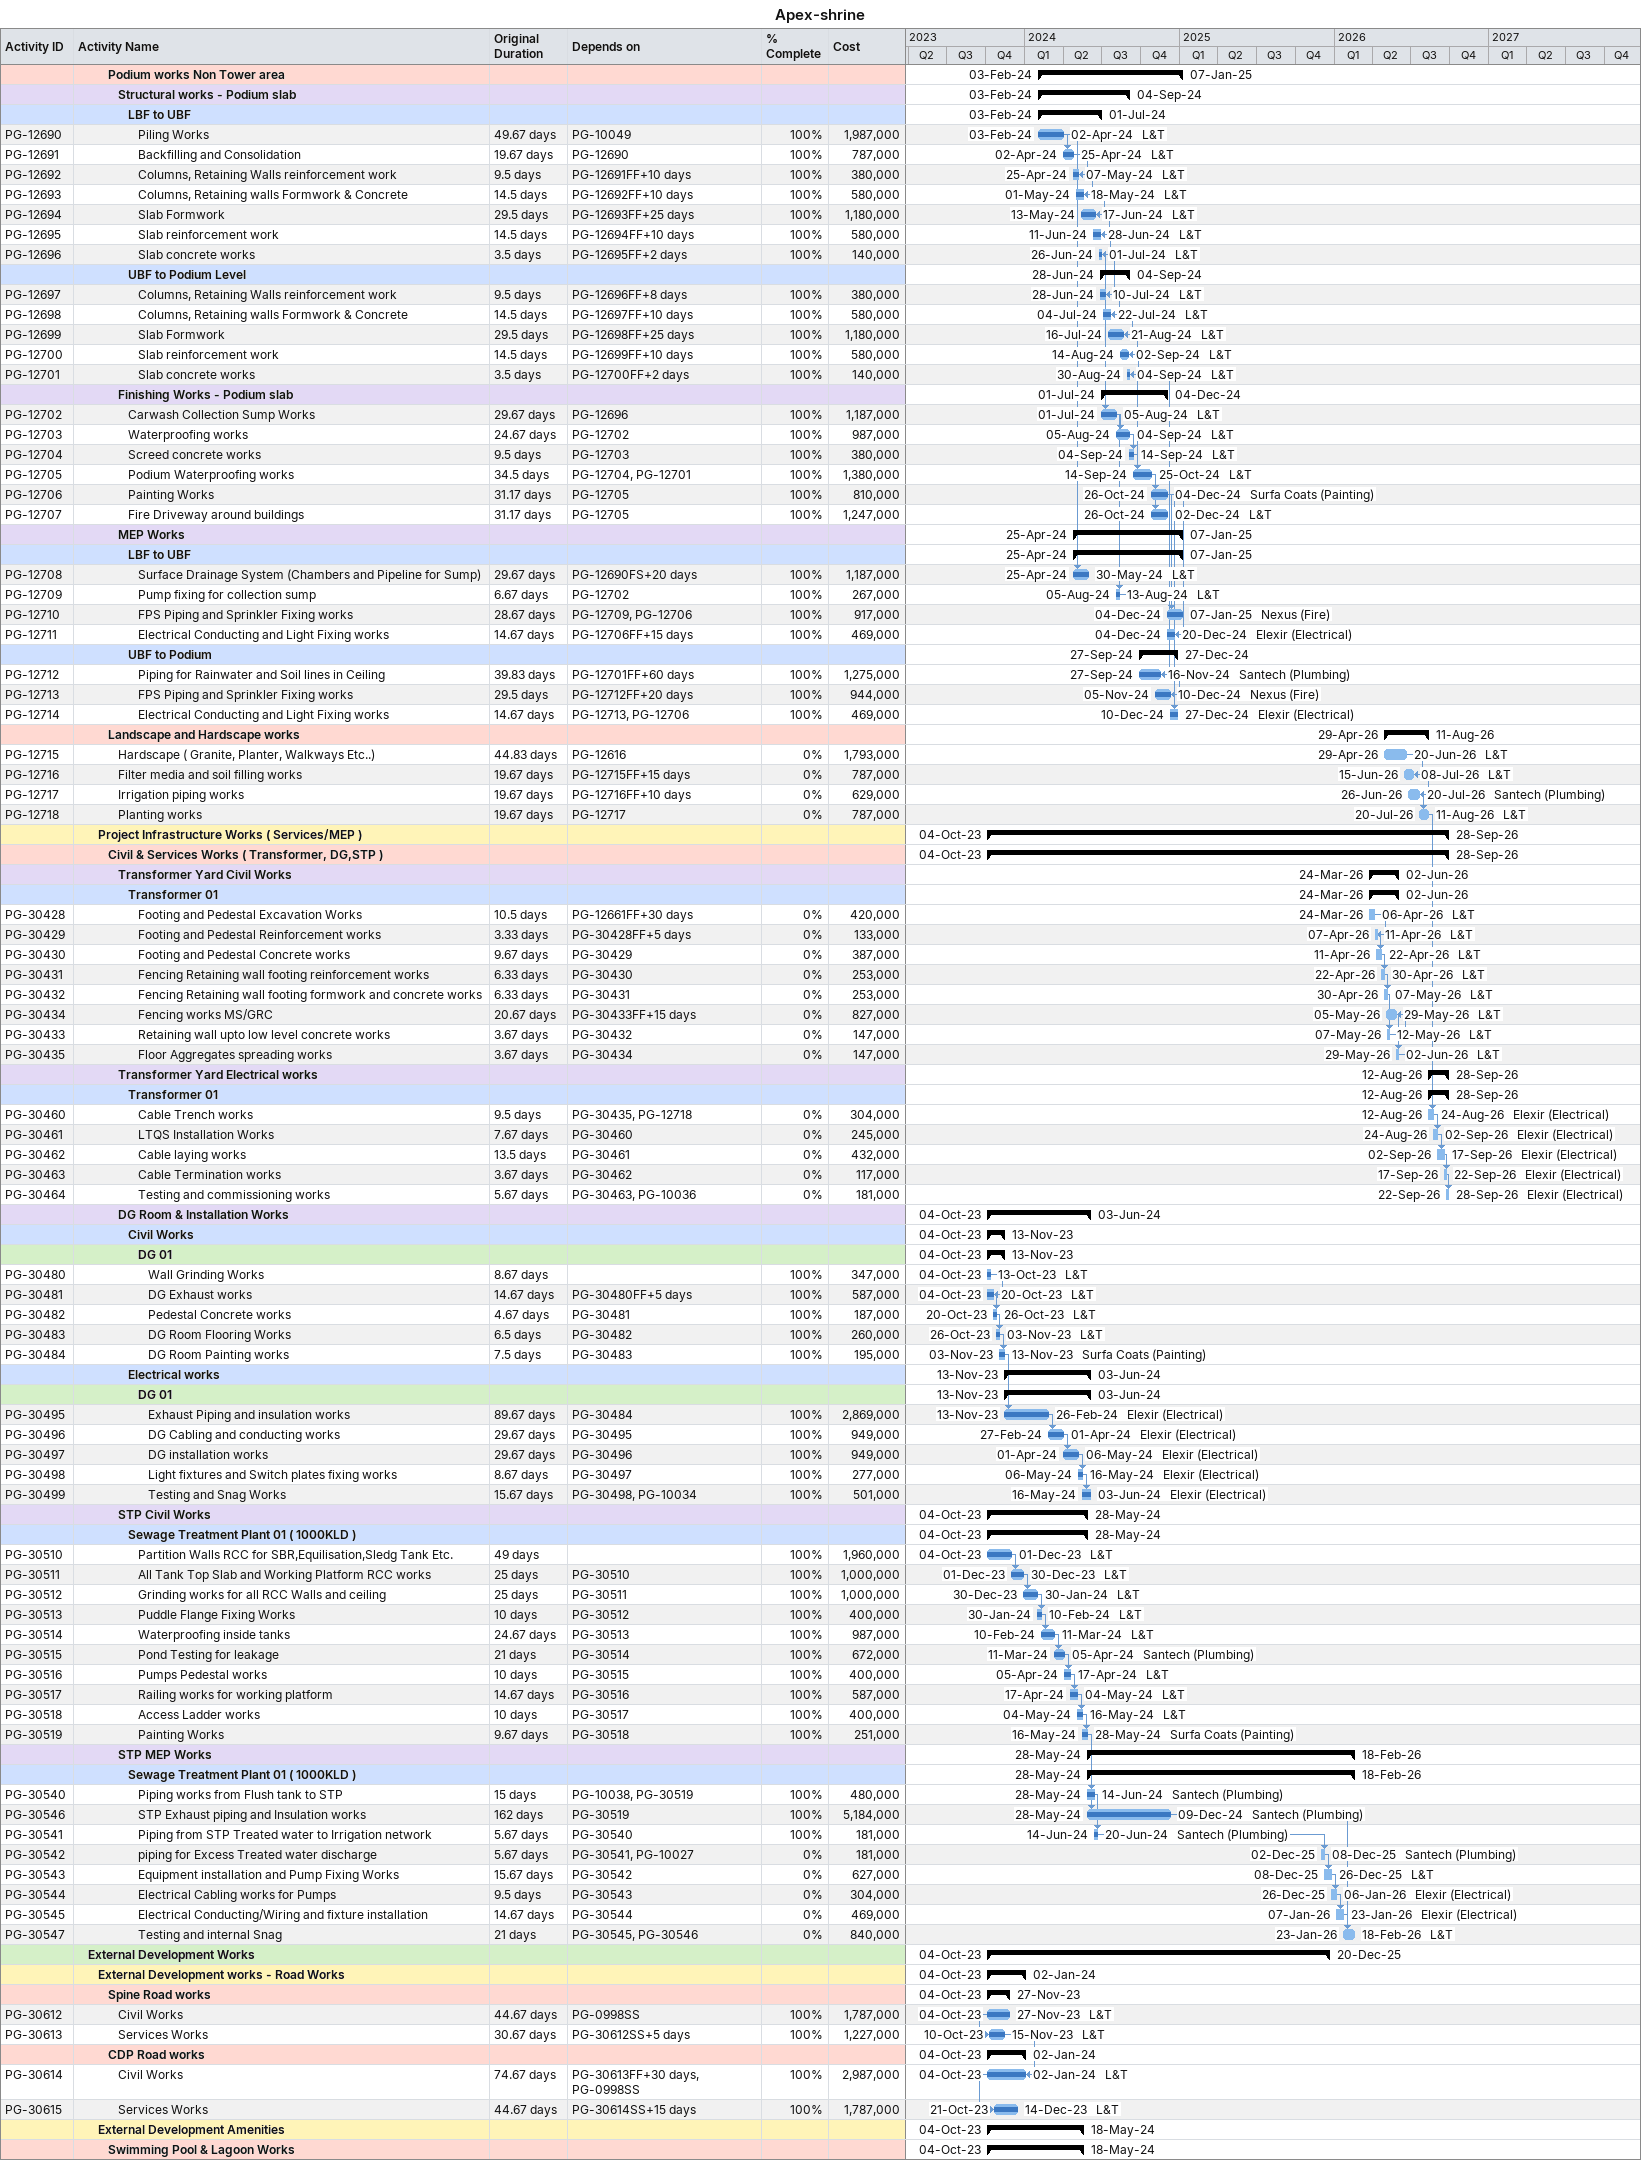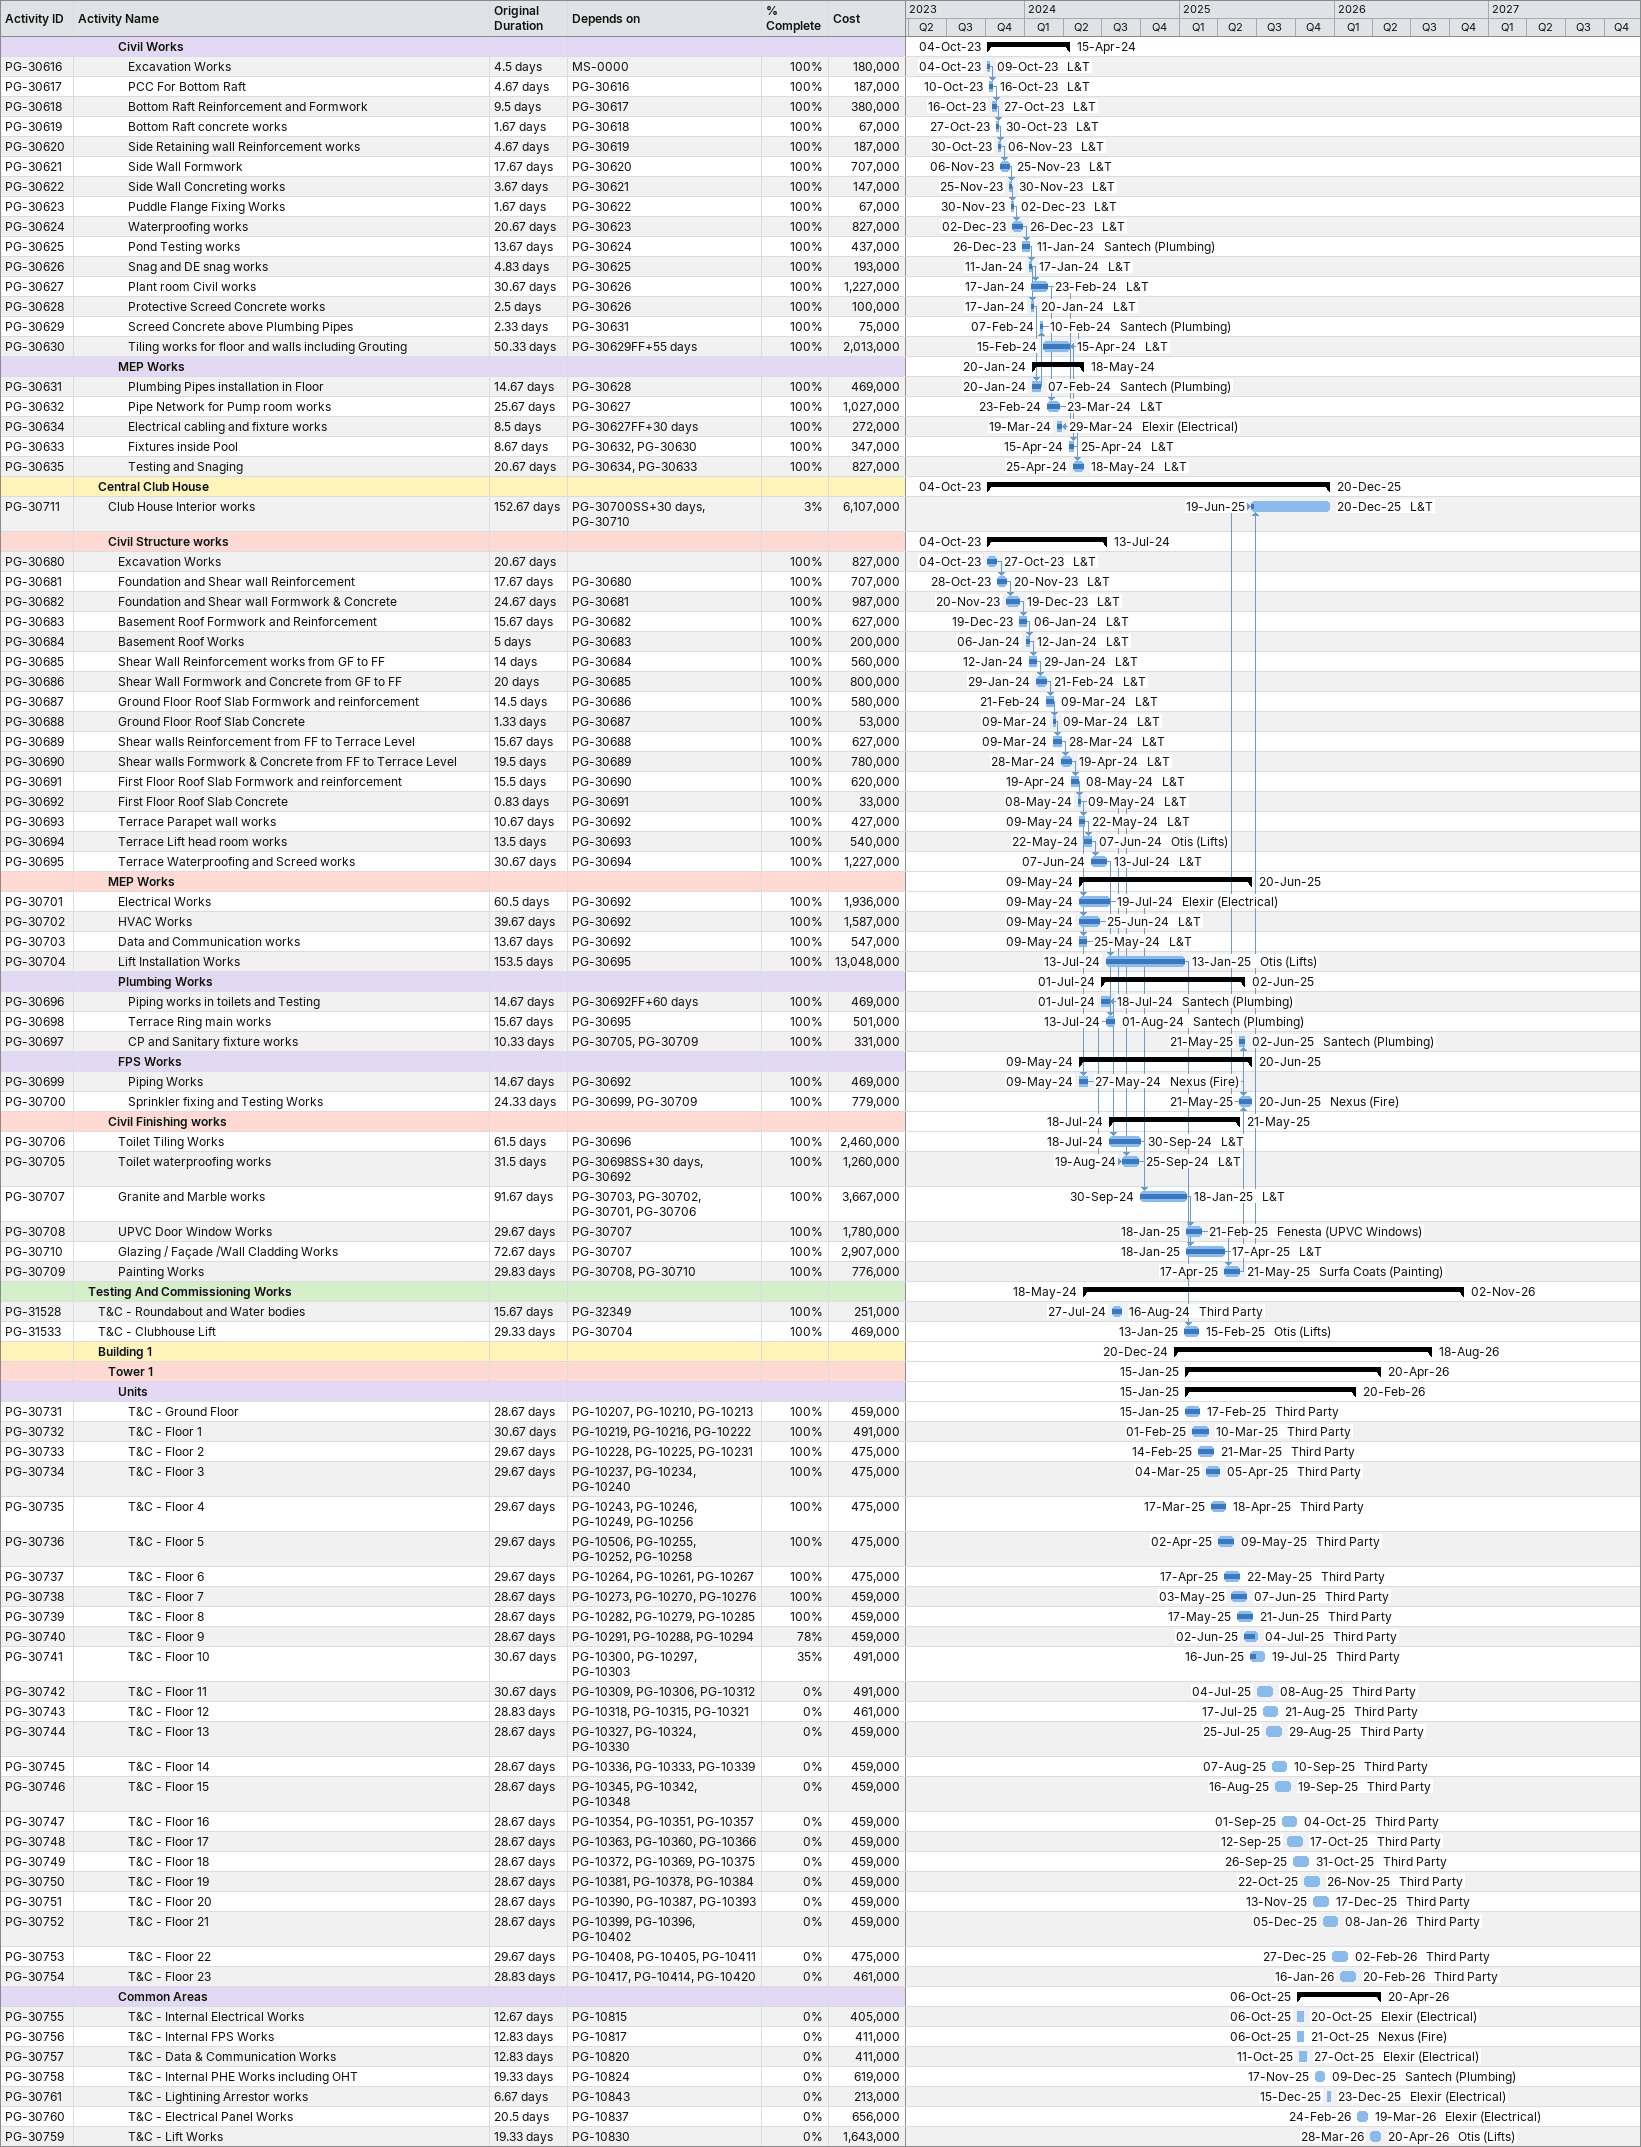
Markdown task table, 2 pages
Apex-shrine

| ID | Level | Task | Original duration | Start | Finish | Predecessors | Resources | % complete | Cost |
|---|---|---|---|---|---|---|---|---|---|
|  | 4 | **Podium works Non Tower area** |  | 2024-02-03 | 2025-01-07 |  |  |  |  |
|  | 5 | **Structural works - Podium slab** |  | 2024-02-03 | 2024-09-04 |  |  |  |  |
|  | 6 | **LBF to UBF** |  | 2024-02-03 | 2024-07-01 |  |  |  |  |
| PG-12690 | 7 | Piling Works | 49.67d | 2024-02-03 | 2024-04-02 | PG-10049 | L&T | 100 | 1987000 |
| PG-12691 | 7 | Backfilling and Consolidation | 19.67d | 2024-04-02 | 2024-04-25 | PG-12690 | L&T | 100 | 787000 |
| PG-12692 | 7 | Columns, Retaining Walls reinforcement work | 9.5d | 2024-04-25 | 2024-05-07 | PG-12691FF+10d | L&T | 100 | 380000 |
| PG-12693 | 7 | Columns, Retaining walls Formwork & Concrete | 14.5d | 2024-05-01 | 2024-05-18 | PG-12692FF+10d | L&T | 100 | 580000 |
| PG-12694 | 7 | Slab Formwork | 29.5d | 2024-05-13 | 2024-06-17 | PG-12693FF+25d | L&T | 100 | 1180000 |
| PG-12695 | 7 | Slab reinforcement work | 14.5d | 2024-06-11 | 2024-06-28 | PG-12694FF+10d | L&T | 100 | 580000 |
| PG-12696 | 7 | Slab concrete works | 3.5d | 2024-06-26 | 2024-07-01 | PG-12695FF+2d | L&T | 100 | 140000 |
|  | 6 | **UBF to Podium Level** |  | 2024-06-28 | 2024-09-04 |  |  |  |  |
| PG-12697 | 7 | Columns, Retaining Walls reinforcement work | 9.5d | 2024-06-28 | 2024-07-10 | PG-12696FF+8d | L&T | 100 | 380000 |
| PG-12698 | 7 | Columns, Retaining walls Formwork & Concrete | 14.5d | 2024-07-04 | 2024-07-22 | PG-12697FF+10d | L&T | 100 | 580000 |
| PG-12699 | 7 | Slab Formwork | 29.5d | 2024-07-16 | 2024-08-21 | PG-12698FF+25d | L&T | 100 | 1180000 |
| PG-12700 | 7 | Slab reinforcement work | 14.5d | 2024-08-14 | 2024-09-02 | PG-12699FF+10d | L&T | 100 | 580000 |
| PG-12701 | 7 | Slab concrete works | 3.5d | 2024-08-30 | 2024-09-04 | PG-12700FF+2d | L&T | 100 | 140000 |
|  | 5 | **Finishing Works - Podium slab** |  | 2024-07-01 | 2024-12-04 |  |  |  |  |
| PG-12702 | 6 | Carwash Collection Sump Works | 29.67d | 2024-07-01 | 2024-08-05 | PG-12696 | L&T | 100 | 1187000 |
| PG-12703 | 6 | Waterproofing works | 24.67d | 2024-08-05 | 2024-09-04 | PG-12702 | L&T | 100 | 987000 |
| PG-12704 | 6 | Screed concrete works | 9.5d | 2024-09-04 | 2024-09-14 | PG-12703 | L&T | 100 | 380000 |
| PG-12705 | 6 | Podium Waterproofing works | 34.5d | 2024-09-14 | 2024-10-25 | PG-12704, PG-12701 | L&T | 100 | 1380000 |
| PG-12706 | 6 | Painting Works | 31.17d | 2024-10-26 | 2024-12-04 | PG-12705 | Surfa Coats (Painting) | 100 | 810000 |
| PG-12707 | 6 | Fire Driveway around buildings | 31.17d | 2024-10-26 | 2024-12-02 | PG-12705 | L&T | 100 | 1247000 |
|  | 5 | **MEP Works** |  | 2024-04-25 | 2025-01-07 |  |  |  |  |
|  | 6 | **LBF to UBF** |  | 2024-04-25 | 2025-01-07 |  |  |  |  |
| PG-12708 | 7 | Surface Drainage System (Chambers and Pipeline for Sump) | 29.67d | 2024-04-25 | 2024-05-30 | PG-12690FS+20d | L&T | 100 | 1187000 |
| PG-12709 | 7 | Pump fixing for collection sump | 6.67d | 2024-08-05 | 2024-08-13 | PG-12702 | L&T | 100 | 267000 |
| PG-12710 | 7 | FPS Piping and Sprinkler Fixing works | 28.67d | 2024-12-04 | 2025-01-07 | PG-12709, PG-12706 | Nexus (Fire) | 100 | 917000 |
| PG-12711 | 7 | Electrical Conducting and Light Fixing works | 14.67d | 2024-12-04 | 2024-12-20 | PG-12706FF+15d | Elexir (Electrical) | 100 | 469000 |
|  | 6 | **UBF to Podium** |  | 2024-09-27 | 2024-12-27 |  |  |  |  |
| PG-12712 | 7 | Piping for Rainwater and Soil lines in Ceiling | 39.83d | 2024-09-27 | 2024-11-16 | PG-12701FF+60d | Santech (Plumbing) | 100 | 1275000 |
| PG-12713 | 7 | FPS Piping and Sprinkler Fixing works | 29.5d | 2024-11-05 | 2024-12-10 | PG-12712FF+20d | Nexus (Fire) | 100 | 944000 |
| PG-12714 | 7 | Electrical Conducting and Light Fixing works | 14.67d | 2024-12-10 | 2024-12-27 | PG-12713, PG-12706 | Elexir (Electrical) | 100 | 469000 |
|  | 4 | **Landscape and Hardscape works** |  | 2026-04-29 | 2026-08-11 |  |  |  |  |
| PG-12715 | 5 | Hardscape ( Granite, Planter, Walkways Etc..) | 44.83d | 2026-04-29 | 2026-06-20 | PG-12616 | L&T | 0 | 1793000 |
| PG-12716 | 5 | Filter media and soil filling works | 19.67d | 2026-06-15 | 2026-07-08 | PG-12715FF+15d | L&T | 0 | 787000 |
| PG-12717 | 5 | Irrigation piping works | 19.67d | 2026-06-26 | 2026-07-20 | PG-12716FF+10d | Santech (Plumbing) | 0 | 629000 |
| PG-12718 | 5 | Planting works | 19.67d | 2026-07-20 | 2026-08-11 | PG-12717 | L&T | 0 | 787000 |
|  | 3 | **Project Infrastructure Works ( Services/MEP )** |  | 2023-10-04 | 2026-09-28 |  |  |  |  |
|  | 4 | **Civil & Services Works ( Transformer, DG,STP )** |  | 2023-10-04 | 2026-09-28 |  |  |  |  |
|  | 5 | **Transformer Yard Civil Works** |  | 2026-03-24 | 2026-06-02 |  |  |  |  |
|  | 6 | **Transformer 01** |  | 2026-03-24 | 2026-06-02 |  |  |  |  |
| PG-30428 | 7 | Footing and Pedestal Excavation Works | 10.5d | 2026-03-24 | 2026-04-06 | PG-12661FF+30d | L&T | 0 | 420000 |
| PG-30429 | 7 | Footing and Pedestal Reinforcement works | 3.33d | 2026-04-07 | 2026-04-11 | PG-30428FF+5d | L&T | 0 | 133000 |
| PG-30430 | 7 | Footing and Pedestal Concrete works | 9.67d | 2026-04-11 | 2026-04-22 | PG-30429 | L&T | 0 | 387000 |
| PG-30431 | 7 | Fencing Retaining wall footing reinforcement works | 6.33d | 2026-04-22 | 2026-04-30 | PG-30430 | L&T | 0 | 253000 |
| PG-30432 | 7 | Fencing Retaining wall footing formwork and concrete works | 6.33d | 2026-04-30 | 2026-05-07 | PG-30431 | L&T | 0 | 253000 |
| PG-30434 | 7 | Fencing works MS/GRC | 20.67d | 2026-05-05 | 2026-05-29 | PG-30433FF+15d | L&T | 0 | 827000 |
| PG-30433 | 7 | Retaining wall upto low level concrete works | 3.67d | 2026-05-07 | 2026-05-12 | PG-30432 | L&T | 0 | 147000 |
| PG-30435 | 7 | Floor Aggregates spreading works | 3.67d | 2026-05-29 | 2026-06-02 | PG-30434 | L&T | 0 | 147000 |
|  | 5 | **Transformer Yard Electrical works** |  | 2026-08-12 | 2026-09-28 |  |  |  |  |
|  | 6 | **Transformer 01** |  | 2026-08-12 | 2026-09-28 |  |  |  |  |
| PG-30460 | 7 | Cable Trench works | 9.5d | 2026-08-12 | 2026-08-24 | PG-30435, PG-12718 | Elexir (Electrical) | 0 | 304000 |
| PG-30461 | 7 | LTQS Installation Works | 7.67d | 2026-08-24 | 2026-09-02 | PG-30460 | Elexir (Electrical) | 0 | 245000 |
| PG-30462 | 7 | Cable laying works | 13.5d | 2026-09-02 | 2026-09-17 | PG-30461 | Elexir (Electrical) | 0 | 432000 |
| PG-30463 | 7 | Cable Termination works | 3.67d | 2026-09-17 | 2026-09-22 | PG-30462 | Elexir (Electrical) | 0 | 117000 |
| PG-30464 | 7 | Testing and commissioning works | 5.67d | 2026-09-22 | 2026-09-28 | PG-30463, PG-10036 | Elexir (Electrical) | 0 | 181000 |
|  | 5 | **DG Room & Installation Works** |  | 2023-10-04 | 2024-06-03 |  |  |  |  |
|  | 6 | **Civil Works** |  | 2023-10-04 | 2023-11-13 |  |  |  |  |
|  | 7 | **DG 01** |  | 2023-10-04 | 2023-11-13 |  |  |  |  |
| PG-30480 | 8 | Wall Grinding Works | 8.67d | 2023-10-04 | 2023-10-13 |  | L&T | 100 | 347000 |
| PG-30481 | 8 | DG Exhaust works | 14.67d | 2023-10-04 | 2023-10-20 | PG-30480FF+5d | L&T | 100 | 587000 |
| PG-30482 | 8 | Pedestal Concrete works | 4.67d | 2023-10-20 | 2023-10-26 | PG-30481 | L&T | 100 | 187000 |
| PG-30483 | 8 | DG Room Flooring Works | 6.5d | 2023-10-26 | 2023-11-03 | PG-30482 | L&T | 100 | 260000 |
| PG-30484 | 8 | DG Room Painting works | 7.5d | 2023-11-03 | 2023-11-13 | PG-30483 | Surfa Coats (Painting) | 100 | 195000 |
|  | 6 | **Electrical works** |  | 2023-11-13 | 2024-06-03 |  |  |  |  |
|  | 7 | **DG 01** |  | 2023-11-13 | 2024-06-03 |  |  |  |  |
| PG-30495 | 8 | Exhaust Piping and insulation works | 89.67d | 2023-11-13 | 2024-02-26 | PG-30484 | Elexir (Electrical) | 100 | 2869000 |
| PG-30496 | 8 | DG Cabling and conducting works | 29.67d | 2024-02-27 | 2024-04-01 | PG-30495 | Elexir (Electrical) | 100 | 949000 |
| PG-30497 | 8 | DG installation works | 29.67d | 2024-04-01 | 2024-05-06 | PG-30496 | Elexir (Electrical) | 100 | 949000 |
| PG-30498 | 8 | Light fixtures and Switch plates fixing works | 8.67d | 2024-05-06 | 2024-05-16 | PG-30497 | Elexir (Electrical) | 100 | 277000 |
| PG-30499 | 8 | Testing and Snag Works | 15.67d | 2024-05-16 | 2024-06-03 | PG-30498, PG-10034 | Elexir (Electrical) | 100 | 501000 |
|  | 5 | **STP Civil Works** |  | 2023-10-04 | 2024-05-28 |  |  |  |  |
|  | 6 | **Sewage Treatment Plant 01 ( 1000KLD )** |  | 2023-10-04 | 2024-05-28 |  |  |  |  |
| PG-30510 | 7 | Partition Walls RCC for SBR,Equilisation,Sledg Tank Etc. | 49d | 2023-10-04 | 2023-12-01 |  | L&T | 100 | 1960000 |
| PG-30511 | 7 | All Tank Top Slab and Working Platform RCC works | 25d | 2023-12-01 | 2023-12-30 | PG-30510 | L&T | 100 | 1000000 |
| PG-30512 | 7 | Grinding works for all RCC Walls and ceiling | 25d | 2023-12-30 | 2024-01-30 | PG-30511 | L&T | 100 | 1000000 |
| PG-30513 | 7 | Puddle Flange Fixing Works | 10d | 2024-01-30 | 2024-02-10 | PG-30512 | L&T | 100 | 400000 |
| PG-30514 | 7 | Waterproofing inside tanks | 24.67d | 2024-02-10 | 2024-03-11 | PG-30513 | L&T | 100 | 987000 |
| PG-30515 | 7 | Pond Testing for leakage | 21d | 2024-03-11 | 2024-04-05 | PG-30514 | Santech (Plumbing) | 100 | 672000 |
| PG-30516 | 7 | Pumps Pedestal works | 10d | 2024-04-05 | 2024-04-17 | PG-30515 | L&T | 100 | 400000 |
| PG-30517 | 7 | Railing works for working platform | 14.67d | 2024-04-17 | 2024-05-04 | PG-30516 | L&T | 100 | 587000 |
| PG-30518 | 7 | Access Ladder works | 10d | 2024-05-04 | 2024-05-16 | PG-30517 | L&T | 100 | 400000 |
| PG-30519 | 7 | Painting Works | 9.67d | 2024-05-16 | 2024-05-28 | PG-30518 | Surfa Coats (Painting) | 100 | 251000 |
|  | 5 | **STP MEP Works** |  | 2024-05-28 | 2026-02-18 |  |  |  |  |
|  | 6 | **Sewage Treatment Plant 01 ( 1000KLD )** |  | 2024-05-28 | 2026-02-18 |  |  |  |  |
| PG-30540 | 7 | Piping works from Flush tank to STP | 15d | 2024-05-28 | 2024-06-14 | PG-10038, PG-30519 | Santech (Plumbing) | 100 | 480000 |
| PG-30546 | 7 | STP Exhaust piping and Insulation works | 162d | 2024-05-28 | 2024-12-09 | PG-30519 | Santech (Plumbing) | 100 | 5184000 |
| PG-30541 | 7 | Piping from STP Treated water to Irrigation network | 5.67d | 2024-06-14 | 2024-06-20 | PG-30540 | Santech (Plumbing) | 100 | 181000 |
| PG-30542 | 7 | piping for Excess Treated water discharge | 5.67d | 2025-12-02 | 2025-12-08 | PG-30541, PG-10027 | Santech (Plumbing) | 0 | 181000 |
| PG-30543 | 7 | Equipment installation and Pump Fixing Works | 15.67d | 2025-12-08 | 2025-12-26 | PG-30542 | L&T | 0 | 627000 |
| PG-30544 | 7 | Electrical Cabling works for Pumps | 9.5d | 2025-12-26 | 2026-01-06 | PG-30543 | Elexir (Electrical) | 0 | 304000 |
| PG-30545 | 7 | Electrical Conducting/Wiring and fixture installation | 14.67d | 2026-01-07 | 2026-01-23 | PG-30544 | Elexir (Electrical) | 0 | 469000 |
| PG-30547 | 7 | Testing and internal Snag | 21d | 2026-01-23 | 2026-02-18 | PG-30545, PG-30546 | L&T | 0 | 840000 |
|  | 2 | **External Development Works** |  | 2023-10-04 | 2025-12-20 |  |  |  |  |
|  | 3 | **External Development works - Road Works** |  | 2023-10-04 | 2024-01-02 |  |  |  |  |
|  | 4 | **Spine Road works** |  | 2023-10-04 | 2023-11-27 |  |  |  |  |
| PG-30612 | 5 | Civil Works | 44.67d | 2023-10-04 | 2023-11-27 | PG-0998SS | L&T | 100 | 1787000 |
| PG-30613 | 5 | Services Works | 30.67d | 2023-10-10 | 2023-11-15 | PG-30612SS+5d | L&T | 100 | 1227000 |
|  | 4 | **CDP Road works** |  | 2023-10-04 | 2024-01-02 |  |  |  |  |
| PG-30614 | 5 | Civil Works | 74.67d | 2023-10-04 | 2024-01-02 | PG-30613FF+30d, PG-0998SS | L&T | 100 | 2987000 |
| PG-30615 | 5 | Services Works | 44.67d | 2023-10-21 | 2023-12-14 | PG-30614SS+15d | L&T | 100 | 1787000 |
|  | 3 | **External Development Amenities** |  | 2023-10-04 | 2024-05-18 |  |  |  |  |
|  | 4 | **Swimming Pool & Lagoon Works** |  | 2023-10-04 | 2024-05-18 |  |  |  |  |
|  | 5 | **Civil Works** |  | 2023-10-04 | 2024-04-15 |  |  |  |  |
| PG-30616 | 6 | Excavation Works | 4.5d | 2023-10-04 | 2023-10-09 | MS-0000 | L&T | 100 | 180000 |
| PG-30617 | 6 | PCC For Bottom Raft | 4.67d | 2023-10-10 | 2023-10-16 | PG-30616 | L&T | 100 | 187000 |
| PG-30618 | 6 | Bottom Raft Reinforcement and Formwork | 9.5d | 2023-10-16 | 2023-10-27 | PG-30617 | L&T | 100 | 380000 |
| PG-30619 | 6 | Bottom Raft concrete works | 1.67d | 2023-10-27 | 2023-10-30 | PG-30618 | L&T | 100 | 67000 |
| PG-30620 | 6 | Side Retaining wall Reinforcement works | 4.67d | 2023-10-30 | 2023-11-06 | PG-30619 | L&T | 100 | 187000 |
| PG-30621 | 6 | Side Wall Formwork | 17.67d | 2023-11-06 | 2023-11-25 | PG-30620 | L&T | 100 | 707000 |
| PG-30622 | 6 | Side Wall Concreting works | 3.67d | 2023-11-25 | 2023-11-30 | PG-30621 | L&T | 100 | 147000 |
| PG-30623 | 6 | Puddle Flange Fixing Works | 1.67d | 2023-11-30 | 2023-12-02 | PG-30622 | L&T | 100 | 67000 |
| PG-30624 | 6 | Waterproofing works | 20.67d | 2023-12-02 | 2023-12-26 | PG-30623 | L&T | 100 | 827000 |
| PG-30625 | 6 | Pond Testing works | 13.67d | 2023-12-26 | 2024-01-11 | PG-30624 | Santech (Plumbing) | 100 | 437000 |
| PG-30626 | 6 | Snag and DE snag works | 4.83d | 2024-01-11 | 2024-01-17 | PG-30625 | L&T | 100 | 193000 |
| PG-30627 | 6 | Plant room Civil works | 30.67d | 2024-01-17 | 2024-02-23 | PG-30626 | L&T | 100 | 1227000 |
| PG-30628 | 6 | Protective Screed Concrete works | 2.5d | 2024-01-17 | 2024-01-20 | PG-30626 | L&T | 100 | 100000 |
| PG-30629 | 6 | Screed Concrete above Plumbing Pipes | 2.33d | 2024-02-07 | 2024-02-10 | PG-30631 | Santech (Plumbing) | 100 | 75000 |
| PG-30630 | 6 | Tiling works for floor and walls including Grouting | 50.33d | 2024-02-15 | 2024-04-15 | PG-30629FF+55d | L&T | 100 | 2013000 |
|  | 5 | **MEP Works** |  | 2024-01-20 | 2024-05-18 |  |  |  |  |
| PG-30631 | 6 | Plumbing Pipes installation in Floor | 14.67d | 2024-01-20 | 2024-02-07 | PG-30628 | Santech (Plumbing) | 100 | 469000 |
| PG-30632 | 6 | Pipe Network for Pump room works | 25.67d | 2024-02-23 | 2024-03-23 | PG-30627 | L&T | 100 | 1027000 |
| PG-30634 | 6 | Electrical cabling and fixture works | 8.5d | 2024-03-19 | 2024-03-29 | PG-30627FF+30d | Elexir (Electrical) | 100 | 272000 |
| PG-30633 | 6 | Fixtures inside Pool | 8.67d | 2024-04-15 | 2024-04-25 | PG-30632, PG-30630 | L&T | 100 | 347000 |
| PG-30635 | 6 | Testing and Snaging | 20.67d | 2024-04-25 | 2024-05-18 | PG-30634, PG-30633 | L&T | 100 | 827000 |
|  | 3 | **Central Club House** |  | 2023-10-04 | 2025-12-20 |  |  |  |  |
| PG-30711 | 4 | Club House Interior works | 152.67d | 2025-06-19 | 2025-12-20 | PG-30700SS+30d, PG-30710 | L&T | 3 | 6107000 |
|  | 4 | **Civil Structure works** |  | 2023-10-04 | 2024-07-13 |  |  |  |  |
| PG-30680 | 5 | Excavation Works | 20.67d | 2023-10-04 | 2023-10-27 |  | L&T | 100 | 827000 |
| PG-30681 | 5 | Foundation and Shear wall Reinforcement | 17.67d | 2023-10-28 | 2023-11-20 | PG-30680 | L&T | 100 | 707000 |
| PG-30682 | 5 | Foundation and Shear wall Formwork & Concrete | 24.67d | 2023-11-20 | 2023-12-19 | PG-30681 | L&T | 100 | 987000 |
| PG-30683 | 5 | Basement Roof Formwork and Reinforcement | 15.67d | 2023-12-19 | 2024-01-06 | PG-30682 | L&T | 100 | 627000 |
| PG-30684 | 5 | Basement Roof Works | 5d | 2024-01-06 | 2024-01-12 | PG-30683 | L&T | 100 | 200000 |
| PG-30685 | 5 | Shear Wall Reinforcement works from GF to FF | 14d | 2024-01-12 | 2024-01-29 | PG-30684 | L&T | 100 | 560000 |
| PG-30686 | 5 | Shear Wall Formwork and Concrete from GF to FF | 20d | 2024-01-29 | 2024-02-21 | PG-30685 | L&T | 100 | 800000 |
| PG-30687 | 5 | Ground Floor Roof Slab Formwork and reinforcement | 14.5d | 2024-02-21 | 2024-03-09 | PG-30686 | L&T | 100 | 580000 |
| PG-30688 | 5 | Ground Floor Roof Slab Concrete | 1.33d | 2024-03-09 | 2024-03-09 | PG-30687 | L&T | 100 | 53000 |
| PG-30689 | 5 | Shear walls Reinforcement from FF to Terrace Level | 15.67d | 2024-03-09 | 2024-03-28 | PG-30688 | L&T | 100 | 627000 |
| PG-30690 | 5 | Shear walls Formwork & Concrete from FF to Terrace Level | 19.5d | 2024-03-28 | 2024-04-19 | PG-30689 | L&T | 100 | 780000 |
| PG-30691 | 5 | First Floor Roof Slab Formwork and reinforcement | 15.5d | 2024-04-19 | 2024-05-08 | PG-30690 | L&T | 100 | 620000 |
| PG-30692 | 5 | First Floor Roof Slab Concrete | 0.83d | 2024-05-08 | 2024-05-09 | PG-30691 | L&T | 100 | 33000 |
| PG-30693 | 5 | Terrace Parapet wall works | 10.67d | 2024-05-09 | 2024-05-22 | PG-30692 | L&T | 100 | 427000 |
| PG-30694 | 5 | Terrace Lift head room works | 13.5d | 2024-05-22 | 2024-06-07 | PG-30693 | Otis (Lifts) | 100 | 540000 |
| PG-30695 | 5 | Terrace Waterproofing and Screed works | 30.67d | 2024-06-07 | 2024-07-13 | PG-30694 | L&T | 100 | 1227000 |
|  | 4 | **MEP Works** |  | 2024-05-09 | 2025-06-20 |  |  |  |  |
| PG-30701 | 5 | Electrical Works | 60.5d | 2024-05-09 | 2024-07-19 | PG-30692 | Elexir (Electrical) | 100 | 1936000 |
| PG-30702 | 5 | HVAC Works | 39.67d | 2024-05-09 | 2024-06-25 | PG-30692 | L&T | 100 | 1587000 |
| PG-30703 | 5 | Data and Communication works | 13.67d | 2024-05-09 | 2024-05-25 | PG-30692 | L&T | 100 | 547000 |
| PG-30704 | 5 | Lift Installation Works | 153.5d | 2024-07-13 | 2025-01-13 | PG-30695 | Otis (Lifts) | 100 | 13048000 |
|  | 5 | **Plumbing Works** |  | 2024-07-01 | 2025-06-02 |  |  |  |  |
| PG-30696 | 6 | Piping works in toilets and Testing | 14.67d | 2024-07-01 | 2024-07-18 | PG-30692FF+60d | Santech (Plumbing) | 100 | 469000 |
| PG-30698 | 6 | Terrace Ring main works | 15.67d | 2024-07-13 | 2024-08-01 | PG-30695 | Santech (Plumbing) | 100 | 501000 |
| PG-30697 | 6 | CP and Sanitary fixture works | 10.33d | 2025-05-21 | 2025-06-02 | PG-30705, PG-30709 | Santech (Plumbing) | 100 | 331000 |
|  | 5 | **FPS Works** |  | 2024-05-09 | 2025-06-20 |  |  |  |  |
| PG-30699 | 6 | Piping Works | 14.67d | 2024-05-09 | 2024-05-27 | PG-30692 | Nexus (Fire) | 100 | 469000 |
| PG-30700 | 6 | Sprinkler fixing and Testing Works | 24.33d | 2025-05-21 | 2025-06-20 | PG-30699, PG-30709 | Nexus (Fire) | 100 | 779000 |
|  | 4 | **Civil Finishing works** |  | 2024-07-18 | 2025-05-21 |  |  |  |  |
| PG-30706 | 5 | Toilet Tiling Works | 61.5d | 2024-07-18 | 2024-09-30 | PG-30696 | L&T | 100 | 2460000 |
| PG-30705 | 5 | Toilet waterproofing works | 31.5d | 2024-08-19 | 2024-09-25 | PG-30698SS+30d, PG-30692 | L&T | 100 | 1260000 |
| PG-30707 | 5 | Granite and Marble works | 91.67d | 2024-09-30 | 2025-01-18 | PG-30703, PG-30702, PG-30701, PG-30706 | L&T | 100 | 3667000 |
| PG-30708 | 5 | UPVC Door Window Works | 29.67d | 2025-01-18 | 2025-02-21 | PG-30707 | Fenesta (UPVC Windows) | 100 | 1780000 |
| PG-30710 | 5 | Glazing / Façade /Wall Cladding Works | 72.67d | 2025-01-18 | 2025-04-17 | PG-30707 | L&T | 100 | 2907000 |
| PG-30709 | 5 | Painting Works | 29.83d | 2025-04-17 | 2025-05-21 | PG-30708, PG-30710 | Surfa Coats (Painting) | 100 | 776000 |
|  | 2 | **Testing And Commissioning Works** |  | 2024-05-18 | 2026-11-02 |  |  |  |  |
| PG-31528 | 3 | T&C - Roundabout and Water bodies | 15.67d | 2024-07-27 | 2024-08-16 | PG-32349 | Third Party | 100 | 251000 |
| PG-31533 | 3 | T&C - Clubhouse Lift | 29.33d | 2025-01-13 | 2025-02-15 | PG-30704 | Otis (Lifts) | 100 | 469000 |
|  | 3 | **Building 1** |  | 2024-12-20 | 2026-08-18 |  |  |  |  |
|  | 4 | **Tower 1** |  | 2025-01-15 | 2026-04-20 |  |  |  |  |
|  | 5 | **Units** |  | 2025-01-15 | 2026-02-20 |  |  |  |  |
| PG-30731 | 6 | T&C - Ground Floor | 28.67d | 2025-01-15 | 2025-02-17 | PG-10207, PG-10210, PG-10213 | Third Party | 100 | 459000 |
| PG-30732 | 6 | T&C - Floor 1 | 30.67d | 2025-02-01 | 2025-03-10 | PG-10219, PG-10216, PG-10222 | Third Party | 100 | 491000 |
| PG-30733 | 6 | T&C - Floor 2 | 29.67d | 2025-02-14 | 2025-03-21 | PG-10228, PG-10225, PG-10231 | Third Party | 100 | 475000 |
| PG-30734 | 6 | T&C - Floor 3 | 29.67d | 2025-03-04 | 2025-04-05 | PG-10237, PG-10234, PG-10240 | Third Party | 100 | 475000 |
| PG-30735 | 6 | T&C - Floor 4 | 29.67d | 2025-03-17 | 2025-04-18 | PG-10243, PG-10246, PG-10249, PG-10256 | Third Party | 100 | 475000 |
| PG-30736 | 6 | T&C - Floor 5 | 29.67d | 2025-04-02 | 2025-05-09 | PG-10506, PG-10255, PG-10252, PG-10258 | Third Party | 100 | 475000 |
| PG-30737 | 6 | T&C - Floor 6 | 29.67d | 2025-04-17 | 2025-05-22 | PG-10264, PG-10261, PG-10267 | Third Party | 100 | 475000 |
| PG-30738 | 6 | T&C - Floor 7 | 28.67d | 2025-05-03 | 2025-06-07 | PG-10273, PG-10270, PG-10276 | Third Party | 100 | 459000 |
| PG-30739 | 6 | T&C - Floor 8 | 28.67d | 2025-05-17 | 2025-06-21 | PG-10282, PG-10279, PG-10285 | Third Party | 100 | 459000 |
| PG-30740 | 6 | T&C - Floor 9 | 28.67d | 2025-06-02 | 2025-07-04 | PG-10291, PG-10288, PG-10294 | Third Party | 78 | 459000 |
| PG-30741 | 6 | T&C - Floor 10 | 30.67d | 2025-06-16 | 2025-07-19 | PG-10300, PG-10297, PG-10303 | Third Party | 35 | 491000 |
| PG-30742 | 6 | T&C - Floor 11 | 30.67d | 2025-07-04 | 2025-08-08 | PG-10309, PG-10306, PG-10312 | Third Party | 0 | 491000 |
| PG-30743 | 6 | T&C - Floor 12 | 28.83d | 2025-07-17 | 2025-08-21 | PG-10318, PG-10315, PG-10321 | Third Party | 0 | 461000 |
| PG-30744 | 6 | T&C - Floor 13 | 28.67d | 2025-07-25 | 2025-08-29 | PG-10327, PG-10324, PG-10330 | Third Party | 0 | 459000 |
| PG-30745 | 6 | T&C - Floor 14 | 28.67d | 2025-08-07 | 2025-09-10 | PG-10336, PG-10333, PG-10339 | Third Party | 0 | 459000 |
| PG-30746 | 6 | T&C - Floor 15 | 28.67d | 2025-08-16 | 2025-09-19 | PG-10345, PG-10342, PG-10348 | Third Party | 0 | 459000 |
| PG-30747 | 6 | T&C - Floor 16 | 28.67d | 2025-09-01 | 2025-10-04 | PG-10354, PG-10351, PG-10357 | Third Party | 0 | 459000 |
| PG-30748 | 6 | T&C - Floor 17 | 28.67d | 2025-09-12 | 2025-10-17 | PG-10363, PG-10360, PG-10366 | Third Party | 0 | 459000 |
| PG-30749 | 6 | T&C - Floor 18 | 28.67d | 2025-09-26 | 2025-10-31 | PG-10372, PG-10369, PG-10375 | Third Party | 0 | 459000 |
| PG-30750 | 6 | T&C - Floor 19 | 28.67d | 2025-10-22 | 2025-11-26 | PG-10381, PG-10378, PG-10384 | Third Party | 0 | 459000 |
| PG-30751 | 6 | T&C - Floor 20 | 28.67d | 2025-11-13 | 2025-12-17 | PG-10390, PG-10387, PG-10393 | Third Party | 0 | 459000 |
| PG-30752 | 6 | T&C - Floor 21 | 28.67d | 2025-12-05 | 2026-01-08 | PG-10399, PG-10396, PG-10402 | Third Party | 0 | 459000 |
| PG-30753 | 6 | T&C - Floor 22 | 29.67d | 2025-12-27 | 2026-02-02 | PG-10408, PG-10405, PG-10411 | Third Party | 0 | 475000 |
| PG-30754 | 6 | T&C - Floor 23 | 28.83d | 2026-01-16 | 2026-02-20 | PG-10417, PG-10414, PG-10420 | Third Party | 0 | 461000 |
|  | 5 | **Common Areas** |  | 2025-10-06 | 2026-04-20 |  |  |  |  |
| PG-30755 | 6 | T&C - Internal Electrical Works | 12.67d | 2025-10-06 | 2025-10-20 | PG-10815 | Elexir (Electrical) | 0 | 405000 |
| PG-30756 | 6 | T&C - Internal FPS Works | 12.83d | 2025-10-06 | 2025-10-21 | PG-10817 | Nexus (Fire) | 0 | 411000 |
| PG-30757 | 6 | T&C - Data & Communication Works | 12.83d | 2025-10-11 | 2025-10-27 | PG-10820 | Elexir (Electrical) | 0 | 411000 |
| PG-30758 | 6 | T&C - Internal PHE Works including OHT | 19.33d | 2025-11-17 | 2025-12-09 | PG-10824 | Santech (Plumbing) | 0 | 619000 |
| PG-30761 | 6 | T&C - Lightining Arrestor works | 6.67d | 2025-12-15 | 2025-12-23 | PG-10843 | Elexir (Electrical) | 0 | 213000 |
| PG-30760 | 6 | T&C - Electrical Panel Works | 20.5d | 2026-02-24 | 2026-03-19 | PG-10837 | Elexir (Electrical) | 0 | 656000 |
| PG-30759 | 6 | T&C - Lift Works | 19.33d | 2026-03-28 | 2026-04-20 | PG-10830 | Otis (Lifts) | 0 | 1643000 |
